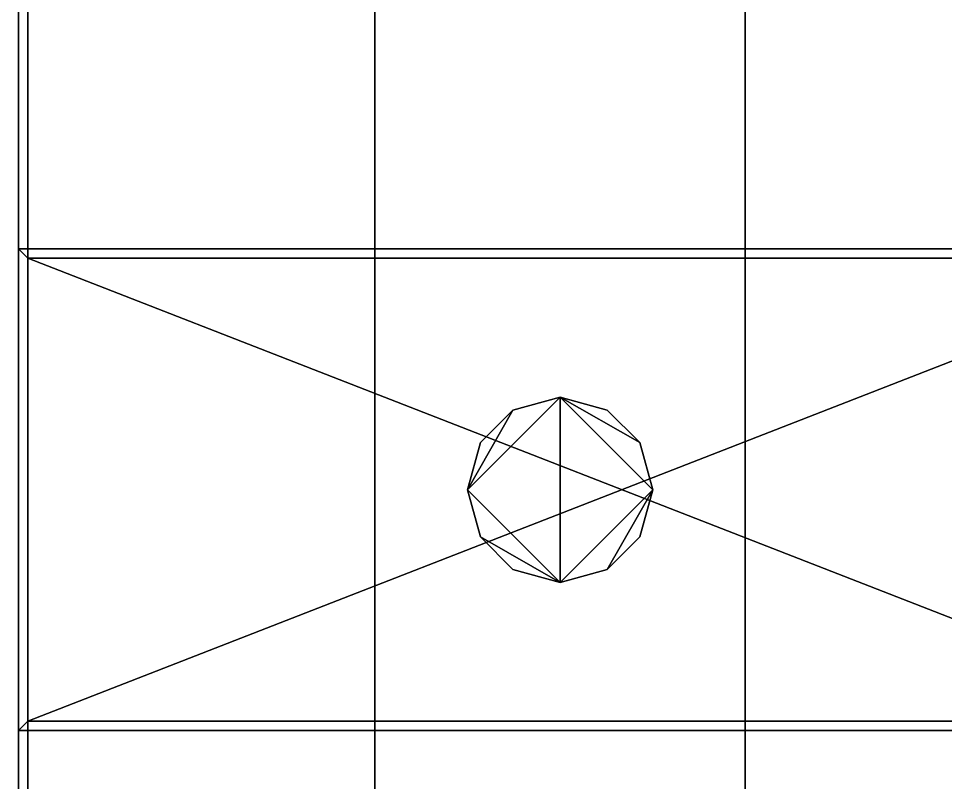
# Model space of a CAD drawing. Extents: x -2.94 to 0, y 0 to 1.37.
# Drawn here: x -0.801 to -0.7009, y 1.0634 to 1.1459 of the extents above; entities that cross this region are included whole.
import ezdxf

# ---------------------------------------------------------------- set-up
doc = ezdxf.new("R2010")
doc.units = 0
for name, color, linetype in [('CAP_1', 49, 'CONTINUOUS'), ('CAP_1.1', 49, 'CONTINUOUS'), ('CAP_1.37', 49, 'CONTINUOUS'), ('CAP_1.38', 49, 'CONTINUOUS'), ('CAP_2', 49, 'CONTINUOUS'), ('CAP_2.1', 49, 'CONTINUOUS'), ('CAP_2.37', 49, 'CONTINUOUS'), ('CAP_2.38', 49, 'CONTINUOUS'), ('EXTRUDE_NURBS_6', 49, 'CONTINUOUS'), ('EXTRUDE_NURBS_7', 49, 'CONTINUOUS'), ('RECTANGLE_3.1', 49, 'CONTINUOUS'), ('RECTANGLE_3.2', 49, 'CONTINUOUS'), ('ROUNDING_1', 49, 'CONTINUOUS'), ('ROUNDING_1.1', 49, 'CONTINUOUS'), ('ROUNDING_2', 49, 'CONTINUOUS'), ('ROUNDING_2.1', 49, 'CONTINUOUS')]:
    doc.layers.add(name, color=color, linetype=linetype)

msp = doc.modelspace()

# ---------------------------------------------------------------- meshes
at = {"layer": 'CAP_1'}
mesh = msp.add_polyface(dxfattribs=at)
corners = [(-0.03, 1.07, 0.1586), (-0.03, 1.37, 0.1586), (-0.8, 1.37, 0.1586), (-0.8, 1.07, 0.1586)]
mesh.append_faces([[corners[k] for k in face] for face in [(0, 1, 3, 3), (1, 2, 3, 3)]])
at = {"layer": 'CAP_1.1'}
mesh = msp.add_polyface(dxfattribs=at)
corners = [(-0.03, 0.82, 0.3486), (-0.03, 1.12, 0.3486), (-0.8, 1.12, 0.3486), (-0.8, 0.82, 0.3486)]
mesh.append_faces([[corners[k] for k in face] for face in [(0, 1, 2, 2), (0, 2, 3, 3)]])
at = {"layer": 'CAP_1.37'}
mesh = msp.add_polyface(dxfattribs=at)
corners = [(-0.7225, 1.29, 1.0751), (-0.7225, 0.7709, 1.4552), (-0.7225, 0.7709, 1.3752), (-0.7225, 1.29, 0.9951)]
mesh.append_faces([[corners[k] for k in face] for face in [(3, 2, 0, 0), (2, 1, 0, 0)]])
at = {"layer": 'CAP_1.38'}
mesh = msp.add_polyface(dxfattribs=at)
corners = [(-0.7425, 1.105, 0.1896), (-0.7476, 1.1036, 0.1896), (-0.7511, 1.1001, 0.1896), (-0.7525, 1.095, 0.1896), (-0.7511, 1.0899, 0.1896), (-0.7476, 1.0864, 0.1896), (-0.7425, 1.085, 0.1896), (-0.7374, 1.0864, 0.1896), (-0.7339, 1.0899, 0.1896), (-0.7325, 1.095, 0.1896), (-0.7339, 1.1001, 0.1896), (-0.7374, 1.1036, 0.1896)]
mesh.append_faces([[corners[k] for k in face] for face in [(0, 1, 3, 3), (0, 3, 6, 6), (0, 6, 9, 9), (0, 9, 10, 10), (0, 10, 11, 11), (1, 2, 3, 3), (3, 4, 6, 6), (4, 5, 6, 6), (6, 7, 9, 9), (7, 8, 9, 9)]])
at = {"layer": 'CAP_2'}
mesh = msp.add_polyface(dxfattribs=at)
corners = [(-0.03, 1.07, 0.1906), (-0.03, 1.37, 0.1906), (-0.8, 1.37, 0.1906), (-0.8, 1.07, 0.1906)]
mesh.append_faces([[corners[k] for k in face] for face in [(3, 2, 0, 0), (2, 1, 0, 0)]])
at = {"layer": 'CAP_2.1'}
mesh = msp.add_polyface(dxfattribs=at)
corners = [(-0.03, 0.82, 0.3806), (-0.03, 1.12, 0.3806), (-0.8, 1.12, 0.3806), (-0.8, 0.82, 0.3806)]
mesh.append_faces([[corners[k] for k in face] for face in [(3, 2, 0, 0), (2, 1, 0, 0)]])
at = {"layer": 'CAP_2.37'}
mesh = msp.add_polyface(dxfattribs=at)
corners = [(-0.7625, 1.29, 1.0751), (-0.7625, 0.7709, 1.4552), (-0.7625, 0.7709, 1.3752), (-0.7625, 1.29, 0.9951)]
mesh.append_faces([[corners[k] for k in face] for face in [(0, 1, 2, 2), (0, 2, 3, 3)]])
at = {"layer": 'CAP_2.38'}
mesh = msp.add_polyface(dxfattribs=at)
corners = [(-0.7425, 1.105, 1.1396), (-0.7476, 1.1036, 1.1396), (-0.7511, 1.1001, 1.1396), (-0.7525, 1.095, 1.1396), (-0.7511, 1.0899, 1.1396), (-0.7476, 1.0864, 1.1396), (-0.7425, 1.085, 1.1396), (-0.7374, 1.0864, 1.1396), (-0.7339, 1.0899, 1.1396), (-0.7325, 1.095, 1.1396), (-0.7339, 1.1001, 1.1396), (-0.7374, 1.1036, 1.1396)]
mesh.append_faces([[corners[k] for k in face] for face in [(11, 10, 0, 0), (10, 9, 0, 0), (9, 8, 7, 7), (9, 7, 6, 6), (9, 6, 0, 0), (6, 5, 4, 4), (6, 4, 3, 3), (6, 3, 0, 0), (3, 2, 1, 1), (3, 1, 0, 0)]])
at = {"layer": 'EXTRUDE_NURBS_6'}
mesh = msp.add_polyface(dxfattribs=at)
corners = [(-0.7225, 1.29, 1.0751), (-0.7225, 0.7709, 1.4552), (-0.7225, 0.7709, 1.3752), (-0.7225, 1.29, 0.9951), (-0.7625, 1.29, 1.0751), (-0.7625, 0.7709, 1.4552), (-0.7625, 0.7709, 1.3752), (-0.7625, 1.29, 0.9951)]
mesh.append_faces([[corners[k] for k in face] for face in [(0, 1, 5, 4), (1, 2, 6, 5), (2, 3, 7, 6), (3, 0, 4, 7)]])
at = {"layer": 'EXTRUDE_NURBS_7'}
mesh = msp.add_polyface(dxfattribs=at)
corners = [(-0.7425, 1.105, 0.1896), (-0.7476, 1.1036, 0.1896), (-0.7511, 1.1001, 0.1896), (-0.7525, 1.095, 0.1896), (-0.7511, 1.0899, 0.1896), (-0.7476, 1.0864, 0.1896), (-0.7425, 1.085, 0.1896), (-0.7374, 1.0864, 0.1896), (-0.7339, 1.0899, 0.1896), (-0.7325, 1.095, 0.1896), (-0.7339, 1.1001, 0.1896), (-0.7374, 1.1036, 0.1896), (-0.7425, 1.105, 1.1396), (-0.7476, 1.1036, 1.1396), (-0.7511, 1.1001, 1.1396), (-0.7525, 1.095, 1.1396), (-0.7511, 1.0899, 1.1396), (-0.7476, 1.0864, 1.1396), (-0.7425, 1.085, 1.1396), (-0.7374, 1.0864, 1.1396), (-0.7339, 1.0899, 1.1396), (-0.7325, 1.095, 1.1396), (-0.7339, 1.1001, 1.1396), (-0.7374, 1.1036, 1.1396)]
mesh.append_faces([[corners[k] for k in face] for face in [(0, 12, 13, 1), (1, 13, 14, 2), (2, 14, 15, 3), (3, 15, 16, 4), (4, 16, 17, 5), (5, 17, 18, 6), (6, 18, 19, 7), (7, 19, 20, 8), (8, 20, 21, 9), (9, 21, 22, 10), (10, 22, 23, 11), (11, 23, 12, 0)]])
at = {"layer": 'RECTANGLE_3.1'}
mesh = msp.add_polyface(dxfattribs=at)
corners = [(-0.029, 1.069, 0.1596), (-0.029, 1.371, 0.1596), (-0.801, 1.371, 0.1596), (-0.801, 1.069, 0.1596), (-0.029, 1.069, 0.1896), (-0.029, 1.371, 0.1896), (-0.801, 1.371, 0.1896), (-0.801, 1.069, 0.1896)]
mesh.append_faces([[corners[k] for k in face] for face in [(0, 4, 5, 1), (1, 5, 6, 2), (2, 6, 7, 3), (3, 7, 4, 0)]])
at = {"layer": 'RECTANGLE_3.2'}
mesh = msp.add_polyface(dxfattribs=at)
corners = [(-0.029, 0.819, 0.3496), (-0.029, 1.121, 0.3496), (-0.801, 1.121, 0.3496), (-0.801, 0.819, 0.3496), (-0.029, 0.819, 0.3796), (-0.029, 1.121, 0.3796), (-0.801, 1.121, 0.3796), (-0.801, 0.819, 0.3796)]
mesh.append_faces([[corners[k] for k in face] for face in [(0, 4, 5, 1), (1, 5, 6, 2), (2, 6, 7, 3), (3, 7, 4, 0)]])
at = {"layer": 'ROUNDING_1'}
mesh = msp.add_polyface(dxfattribs=at)
corners = [(-0.029, 1.069, 0.1596), (-0.029, 1.371, 0.1596), (-0.801, 1.371, 0.1596), (-0.801, 1.069, 0.1596), (-0.03, 1.07, 0.1586), (-0.03, 1.37, 0.1586), (-0.8, 1.37, 0.1586), (-0.8, 1.07, 0.1586)]
mesh.append_faces([[corners[k] for k in face] for face in [(0, 1, 5, 4), (1, 2, 6, 5), (2, 3, 7, 6), (3, 0, 4, 7)]])
at = {"layer": 'ROUNDING_1.1'}
mesh = msp.add_polyface(dxfattribs=at)
corners = [(-0.029, 0.819, 0.3496), (-0.029, 1.121, 0.3496), (-0.801, 1.121, 0.3496), (-0.801, 0.819, 0.3496), (-0.03, 0.82, 0.3486), (-0.03, 1.12, 0.3486), (-0.8, 1.12, 0.3486), (-0.8, 0.82, 0.3486)]
mesh.append_faces([[corners[k] for k in face] for face in [(0, 1, 5, 4), (1, 2, 6, 5), (2, 3, 7, 6), (3, 0, 4, 7)]])
at = {"layer": 'ROUNDING_2'}
mesh = msp.add_polyface(dxfattribs=at)
corners = [(-0.029, 1.069, 0.1896), (-0.029, 1.371, 0.1896), (-0.801, 1.371, 0.1896), (-0.801, 1.069, 0.1896), (-0.03, 1.07, 0.1906), (-0.03, 1.37, 0.1906), (-0.8, 1.37, 0.1906), (-0.8, 1.07, 0.1906)]
mesh.append_faces([[corners[k] for k in face] for face in [(0, 4, 5, 1), (1, 5, 6, 2), (2, 6, 7, 3), (3, 7, 4, 0)]])
at = {"layer": 'ROUNDING_2.1'}
mesh = msp.add_polyface(dxfattribs=at)
corners = [(-0.029, 0.819, 0.3796), (-0.029, 1.121, 0.3796), (-0.801, 1.121, 0.3796), (-0.801, 0.819, 0.3796), (-0.03, 0.82, 0.3806), (-0.03, 1.12, 0.3806), (-0.8, 1.12, 0.3806), (-0.8, 0.82, 0.3806)]
mesh.append_faces([[corners[k] for k in face] for face in [(0, 4, 5, 1), (1, 5, 6, 2), (2, 6, 7, 3), (3, 7, 4, 0)]])

doc.saveas('drawing.dxf')
